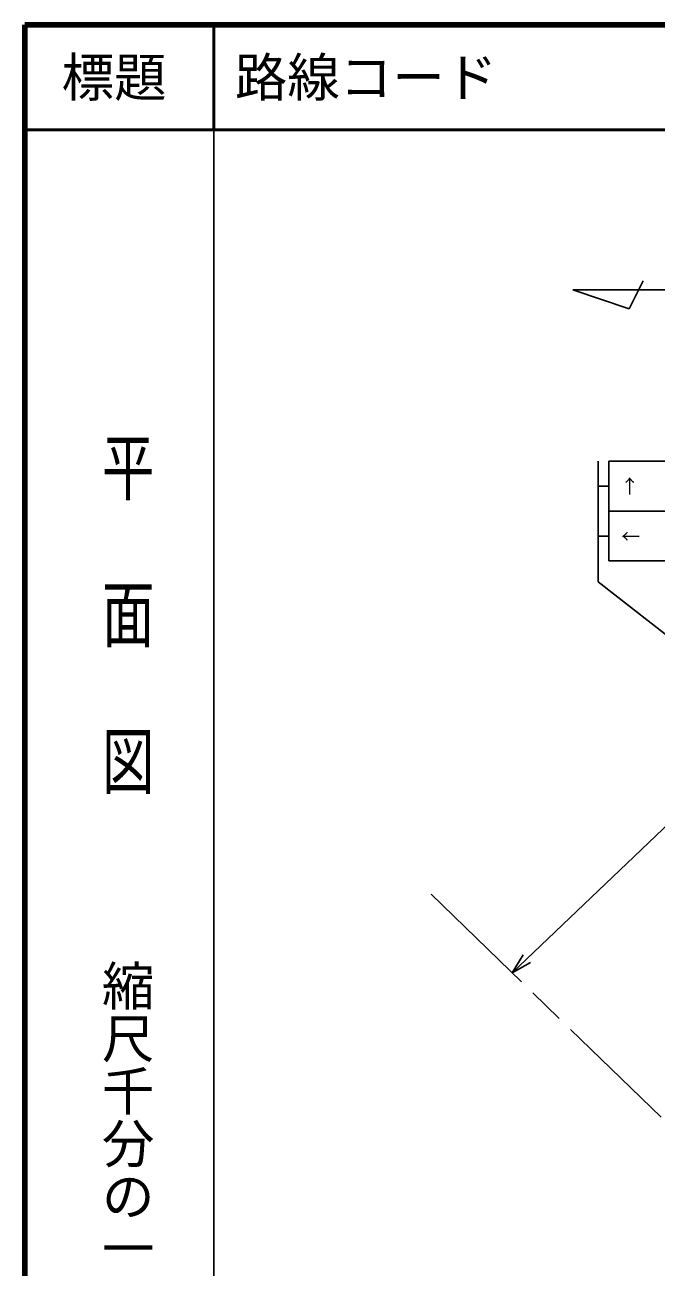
# Model space of a CAD drawing. Units: millimetres at full size, sheet at 1:1000; details may follow other scales. Extents: x 40000 to 680000, y 20000 to 380000.
# Drawn here: x 40000 to 100135, y 261709 to 380000 of the extents above; entities that cross this region are included whole.
import ezdxf
from ezdxf.enums import TextEntityAlignment as Align

# ---------------------------------------------------------------- set-up
doc = ezdxf.new("R2010")
doc.units = ezdxf.units.MM
doc.header["$LTSCALE"] = 1000
doc.linetypes.add('CHAIN', pattern=[18.5, 12, -1.5, 3.5, -1.5])
for name, color, linetype, lineweight in [('M-BGD', 7, 'Continuous', 25), ('M-BMK', 2, 'CHAIN', 13), ('M-STR-STRC', 7, 'Continuous', 25), ('M-TTL', 2, 'Continuous', 140), ('M-TTL-BAND', 7, 'Continuous', 25), ('M-TTL-LINE', 7, 'Continuous', 50)]:
    doc.layers.add(name, color=color, linetype=linetype, lineweight=lineweight)
doc.layers.add('M-TTL-TXT', color=7, linetype='Continuous')
doc.styles.add('@ＭＳ ゴシック', font='')
doc.styles.add('ＭＳ ゴシック', font='')
doc.styles.get('@ＭＳ ゴシック').set_extended_font_data('@MS Gothic')
doc.styles.get('ＭＳ ゴシック').set_extended_font_data('MS Gothic')

msp = doc.modelspace()

# ---------------------------------------------------------------- linework, layer by layer
at = {"layer": 'M-BGD'}
for p, q in [((97561, 352952), (98907, 355634)), ((125218, 354758), (92189, 354758)), ((92189, 354758), (97561, 352952))]:
    msp.add_line(p, q, dxfattribs=at)
at = {"layer": 'M-BMK'}
msp.add_line((78697, 297221), (148227, 229881), dxfattribs=at)
at = {"layer": 'M-STR-STRC'}
for p, q in [((142697, 343347), (86415, 289745)), ((94616, 338452), (94616, 326952)), ((95616, 338452), (110616, 338452)), ((95616, 338452), (95616, 328952)), ((94616, 336077), (95616, 336077)), ((110616, 333702), (95616, 333702)), ((94616, 331327), (95616, 331327)), ((110616, 328952), (95616, 328952)), ((136711, 294031), (94616, 326952)), ((87457, 291452), (86415, 289745)), ((86415, 289745), (88171, 290703))]:
    msp.add_line(p, q, dxfattribs=at)
at = {"layer": 'M-TTL'}
for p, q in [((40000, 380000), (40000, 20000)), ((680000, 380000), (40000, 380000))]:
    msp.add_line(p, q, dxfattribs=at)
at = {"layer": 'M-TTL-BAND'}
msp.add_line((58000, 370000), (58000, 20000), dxfattribs=at)
at = {"layer": 'M-TTL-LINE'}
for p, q in [((58000, 380000), (58000, 370000)), ((40000, 370000), (680000, 370000))]:
    msp.add_line(p, q, dxfattribs=at)

# ---------------------------------------------------------------- texts
at = {"layer": 'M-STR-STRC', "style": 'ＭＳ ゴシック'}
msp.add_text('↑', height=1320, dxfattribs=at).set_placement((97616, 336077), align=Align.MIDDLE_CENTER)
msp.add_text('→', height=1320, rotation=180, dxfattribs=at).set_placement((97715, 331327), align=Align.MIDDLE_CENTER)
at = {"layer": 'M-TTL-BAND', "style": '@ＭＳ ゴシック', "width": 1.4}
msp.add_text('平  面  図', height=3666, rotation=270, dxfattribs=at).set_placement((49777, 306475), align=Align.MIDDLE_RIGHT)
at = {"layer": 'M-TTL-BAND', "style": '@ＭＳ ゴシック'}
msp.add_text('縮尺千分の一', height=3666, rotation=270, dxfattribs=at).set_placement((49777, 261030), align=Align.MIDDLE_RIGHT)
at = {"layer": 'M-TTL-TXT', "style": 'ＭＳ ゴシック'}
msp.add_text('標題', height=3666, dxfattribs=at).set_placement((48500, 375000), align=Align.MIDDLE_CENTER)
msp.add_text('路線コード', height=3666, dxfattribs=at).set_placement((60000, 375000), align=Align.MIDDLE_LEFT)

doc.saveas('drawing.dxf')
